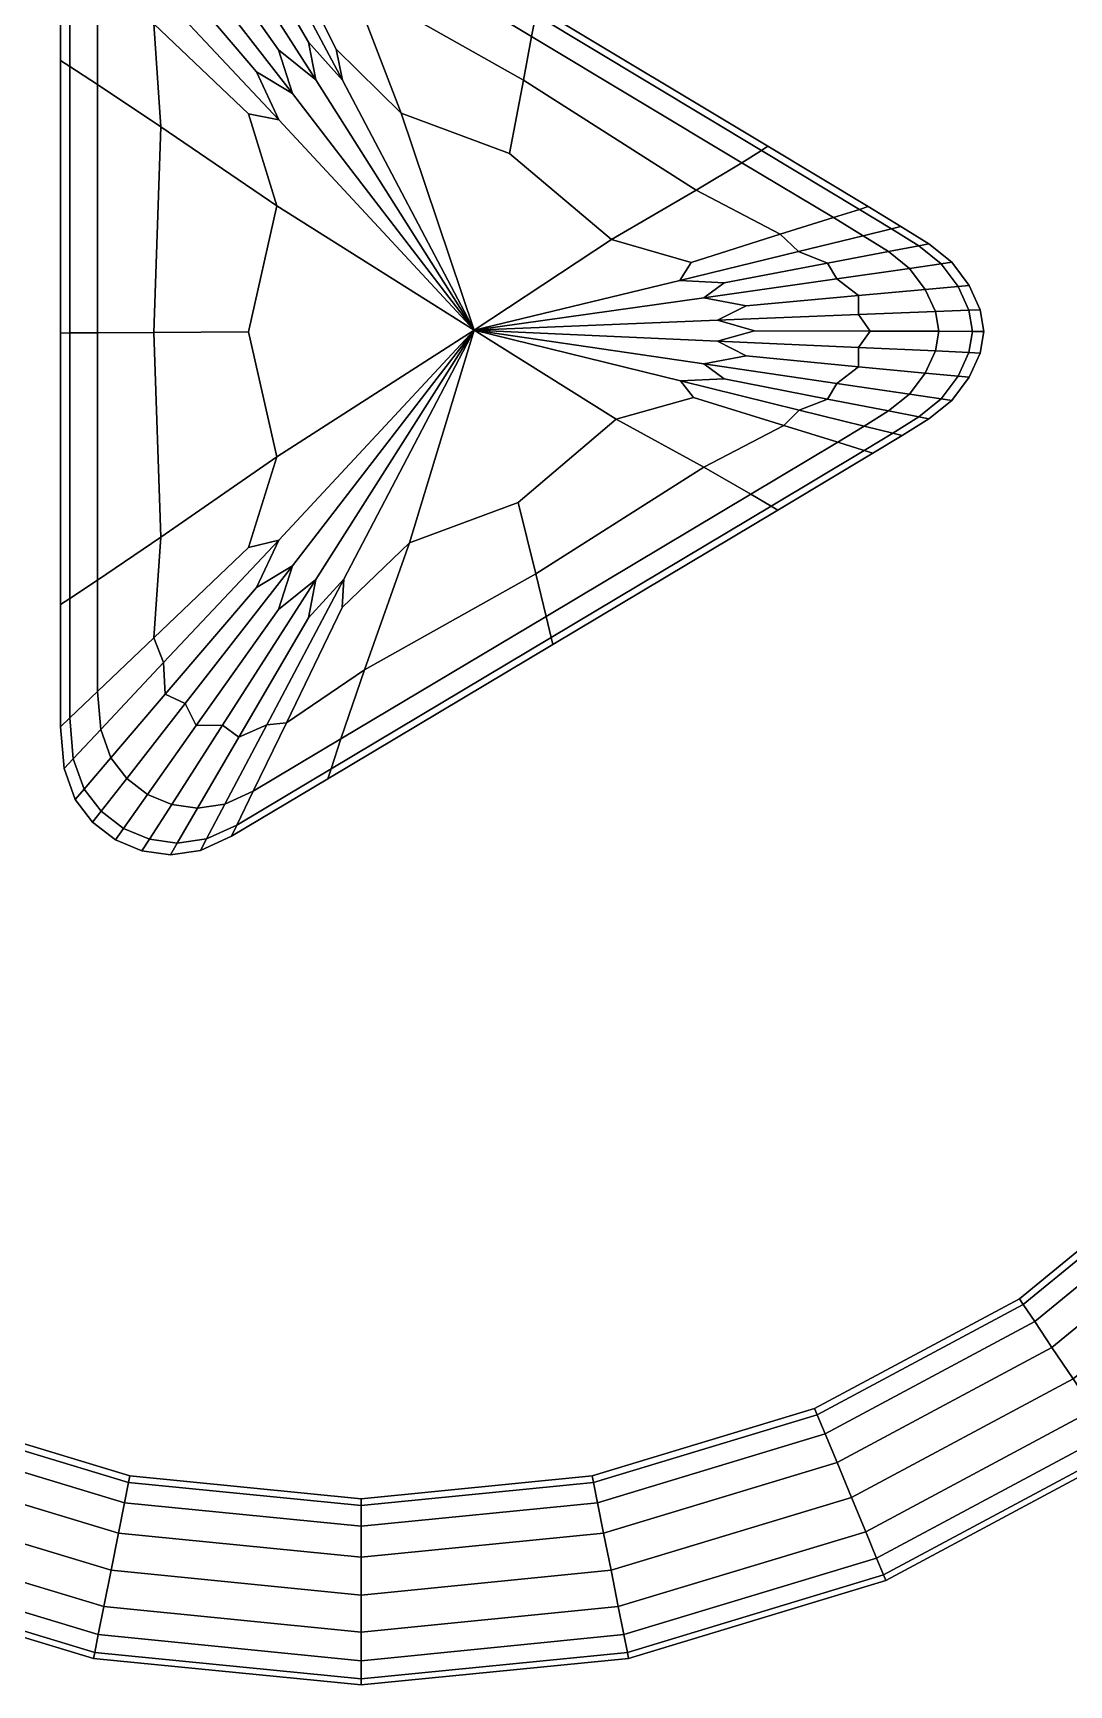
# Model space of a CAD drawing. Extents: x -1.16 to -0.13, y -0.58 to 0.46.
# Drawn here: x -0.77 to -0.378, y -0.581 to 0.044 of the extents above; entities that cross this region are included whole.
import ezdxf

# ---------------------------------------------------------------- set-up
doc = ezdxf.new("R2010")
doc.units = 0

# ---------------------------------------------------------------- blocks, each defined once
blk = doc.blocks.new('Circle')
at = {"layer": 'Meshes', "color": 250}
mesh = blk.add_polyface(dxfattribs=at)
corners = [(0.089508, 0.145195), (0.091641, 0.156487, 0.001734), (0.210039, 0.085397, 0.001734), (0.199823, 0.078957), (0.175915, 0.064609), (0.085185, 0.122313), (-0.005155, 0.17333), (-0.019063, 0.210384), (-0.024884, 0.226453, 0.001734), (0.077905, 0.083782), (0.021044, 0.105019), (-0.013119, 0.138435), (-0.043669, 0.199681), (0.124125, 0.624018), (0.243526, 0.587923), (0.239375, 0.577902, 0.001734), (0.12201, 0.613382, 0.001734), (0.353478, 0.529017), (0.347453, 0.52, 0.001734), (0.249753, 0.602955), (0.362516, 0.542543), (0.092352, 0.160251, 0.006935), (-0.026825, 0.23181, 0.006935), (-0.026825, 0.23181, 0.020225), (0.092352, 0.160251, 0.020225), (0.213444, 0.087543, 0.020225), (0.213444, 0.087543, 0.006935), (0.345445, 0.516994, 0.006935), (0.237992, 0.574561, 0.006935), (0.345445, 0.516994, 0.020225), (0.237992, 0.574561, 0.020225), (0.121305, 0.609836, 0.006935), (0.121305, 0.609836, 0.020225), (0.121305, 0.609836, 0.046222), (0.237992, 0.574561, 0.046222), (0.237992, 0.574561, 0.072573), (0.121305, 0.609836, 0.072573), (0.345445, 0.516994, 0.046222), (0.345445, 0.516994, 0.072573), (0.092352, 0.160251, 0.046222), (-0.026825, 0.23181, 0.046222), (-0.026825, 0.23181, 0.072573), (0.092352, 0.160251, 0.072573), (0.213444, 0.087543, 0.072573), (0.213444, 0.087543, 0.046222), (0.092352, 0.160251, 0.086922), (-0.026825, 0.23181, 0.086922), (-0.024884, 0.226453, 0.093183), (0.091641, 0.156487, 0.093183), (0.210039, 0.085397, 0.093183), (0.213444, 0.087543, 0.086922), (0.345445, 0.516994, 0.086922), (0.237992, 0.574561, 0.086922), (0.347453, 0.52, 0.093183), (0.239375, 0.577902, 0.093183), (0.121305, 0.609836, 0.086922), (0.12201, 0.613382, 0.093183), (0.089508, 0.145195, 0.09527), (-0.019063, 0.210384, 0.095271), (-0.005155, 0.17333, 0.09527), (0.085185, 0.122313, 0.09527), (0.175915, 0.064609, 0.09527), (0.199823, 0.078957, 0.09527), (0.077905, 0.083782, 0.09527), (0.021044, 0.105019, 0.09527), (-0.013119, 0.138435, 0.095271), (-0.043669, 0.199681, 0.095271), (0.353478, 0.529017, 0.095271), (0.243526, 0.587923, 0.095271)]
mesh.append_faces([[corners[k] for k in face] for face in [(0, 1, 2, 3), (0, 3, 4, 5), (0, 5, 6, 7), (0, 7, 8, 1), (9, 10, 6, 5), (11, 12, 6, 10), (13, 14, 15, 16), (17, 18, 15, 14), (17, 14, 19, 20), (21, 1, 8, 22), (21, 22, 23, 24), (21, 24, 25, 26), (21, 26, 2, 1), (27, 28, 15, 18), (27, 29, 30, 28), (31, 16, 15, 28), (31, 28, 30, 32), (33, 32, 30, 34), (33, 34, 35, 36), (37, 34, 30, 29), (37, 38, 35, 34), (39, 24, 23, 40), (39, 40, 41, 42), (39, 42, 43, 44), (39, 44, 25, 24), (45, 42, 41, 46), (45, 46, 47, 48), (45, 48, 49, 50), (45, 50, 43, 42), (51, 52, 35, 38), (51, 53, 54, 52), (55, 36, 35, 52), (55, 52, 54, 56), (57, 58, 59, 60), (57, 60, 61, 62), (57, 62, 49, 48), (57, 48, 47, 58), (63, 60, 59, 64), (65, 64, 59, 66), (67, 68, 54, 53)]], dxfattribs={"color": 250})
mesh = blk.add_polyface(dxfattribs=at)
corners = [(0.296041, 0.012459), (0.313306, 0.014026, 0.001734), (0.318973, 0.001598, 0.001734), (0.30132, 0.000879), (0.30308, -0.009473), (0.320861, -0.009513, 0.001734), (0.624019, 0.124125), (0.613382, 0.122009, 0.001734), (0.577902, 0.239375, 0.001734), (0.587923, 0.243526), (0.297951, 0.036385, 0.006935), (0.297951, 0.036385, 0.020225), (0.309921, 0.026699, 0.020225), (0.309921, 0.026699, 0.006935), (0.326789, -0.009526, 0.006935), (0.324857, 0.001838, 0.006935), (0.324857, 0.001838, 0.020225), (0.326789, -0.009526, 0.020225), (0.319062, 0.014548, 0.006935), (0.304369, 0.025906, 0.001734), (0.319062, 0.014548, 0.020225), (0.609836, 0.121304, 0.006935), (0.574562, 0.237991, 0.006935), (0.609836, 0.121304, 0.020225), (0.574561, 0.237991, 0.020225), (0.516994, 0.345445, 0.006935), (0.52, 0.347453, 0.001734), (0.516994, 0.345445, 0.020225), (0.516994, 0.345445, 0.046222), (0.574561, 0.237991, 0.046222), (0.574562, 0.237991, 0.072573), (0.516994, 0.345445, 0.072573), (0.609836, 0.121304, 0.046222), (0.609836, 0.121304, 0.072573), (0.319062, 0.014548, 0.046222), (0.309921, 0.026699, 0.046222), (0.309921, 0.026699, 0.072573), (0.319062, 0.014548, 0.072573), (0.324857, 0.001838, 0.072573), (0.324857, 0.001838, 0.046222), (0.326789, -0.009526, 0.046222), (0.326789, -0.009526, 0.072573), (0.297951, 0.036385, 0.046222), (0.297951, 0.036385, 0.072573), (0.297951, 0.036385, 0.086922), (0.309921, 0.026699, 0.086922), (0.326789, -0.009526, 0.086922), (0.324857, 0.001838, 0.086922), (0.318973, 0.001598, 0.093183), (0.320861, -0.009513, 0.093183), (0.319062, 0.014548, 0.086922), (0.304369, 0.025906, 0.093183), (0.313306, 0.014026, 0.093183), (0.609836, 0.121304, 0.086922), (0.574562, 0.237991, 0.086922), (0.613382, 0.122009, 0.093183), (0.577902, 0.239375, 0.093183), (0.516994, 0.345445, 0.086922), (0.52, 0.347453, 0.093183), (0.296041, 0.012459, 0.09527), (0.30132, 0.000879, 0.09527), (0.30308, -0.009473, 0.09527), (0.624019, 0.124125, 0.09527), (0.587923, 0.243526, 0.095271)]
mesh.append_faces([[corners[k] for k in face] for face in [(0, 1, 2, 3), (4, 3, 2, 5), (6, 7, 8, 9), (10, 11, 12, 13), (14, 5, 2, 15), (14, 15, 16, 17), (18, 1, 19, 13), (18, 13, 12, 20), (18, 20, 16, 15), (18, 15, 2, 1), (21, 22, 8, 7), (21, 23, 24, 22), (25, 26, 8, 22), (25, 22, 24, 27), (28, 27, 24, 29), (28, 29, 30, 31), (32, 29, 24, 23), (32, 33, 30, 29), (34, 20, 12, 35), (34, 35, 36, 37), (34, 37, 38, 39), (34, 39, 16, 20), (40, 17, 16, 39), (40, 39, 38, 41), (42, 43, 36, 35), (42, 35, 12, 11), (44, 45, 36, 43), (46, 41, 38, 47), (46, 47, 48, 49), (50, 37, 36, 45), (50, 45, 51, 52), (50, 52, 48, 47), (50, 47, 38, 37), (53, 54, 30, 33), (53, 55, 56, 54), (57, 31, 30, 54), (57, 54, 56, 58), (59, 60, 48, 52), (61, 49, 48, 60), (62, 63, 56, 55)]], dxfattribs={"color": 250})
mesh = blk.add_polyface(dxfattribs=at)
corners = [(-0.05489, 0.126614), (-0.043127, 0.101411), (-0.103561, 0.165949), (-0.1028, 0.182947), (-0.092239, 0.187767), (-0.036, 0.115314), (-0.043321, 0.138183), (-0.086424, 0.199324), (-0.072625, 0.199014), (-0.023655, 0.122387), (-0.027511, 0.142203), (-0.064043, 0.205014), (-0.050468, 0.198813), (-0.009747, 0.122289), (-0.013119, 0.138435), (-0.043669, 0.199681), (-0.13829, 0.179759), (-0.108794, 0.151746), (-0.10506, 0.097797), (-0.13829, 0.12003), (-0.152847, 0.129479, 0.001734), (-0.152847, 0.193584, 0.001734), (-0.059124, 0.104573), (-0.044185, 0.056294), (-0.13829, -0.010259), (-0.152847, -0.010357, 0.001734), (-0.108794, -0.010062), (-0.059124, -0.00973), (-0.1577, -0.010389, 0.006935), (-0.1577, -0.010389, 0.020225), (-0.1577, 0.132628, 0.020225), (-0.1577, 0.132628, 0.006935), (-0.1577, 0.198192, 0.006935), (-0.1577, 0.198192, 0.020225), (-0.1577, 0.198192, 0.046222), (-0.1577, 0.132628, 0.046222), (-0.1577, 0.132628, 0.072573), (-0.1577, 0.198192, 0.072573), (-0.1577, -0.010389, 0.046222), (-0.1577, -0.010389, 0.072573), (-0.1577, -0.010389, 0.086922), (-0.152847, -0.010357, 0.093183), (-0.152847, 0.129479, 0.093183), (-0.1577, 0.132628, 0.086922), (-0.1577, 0.198192, 0.086922), (-0.152847, 0.193584, 0.093183), (-0.05489, 0.126614, 0.095271), (-0.036, 0.115314, 0.095271), (-0.092239, 0.187767, 0.095271), (-0.1028, 0.182947, 0.095271), (-0.103561, 0.165949, 0.095271), (-0.043127, 0.101411, 0.095271), (-0.043321, 0.138183, 0.095271), (-0.023655, 0.122387, 0.095271), (-0.072625, 0.199014, 0.095271), (-0.086424, 0.199324, 0.095271), (-0.027511, 0.142203, 0.095271), (-0.009747, 0.122289, 0.095271), (-0.050468, 0.198813, 0.095271), (-0.064043, 0.205014, 0.095271), (-0.013119, 0.138435, 0.095271), (-0.043669, 0.199681, 0.095271), (-0.13829, 0.179759, 0.095271), (-0.13829, 0.12003, 0.09527), (-0.10506, 0.097797, 0.09527), (-0.108794, 0.151746, 0.095271), (-0.059124, 0.104573, 0.095271), (-0.044185, 0.056294, 0.09527), (-0.13829, -0.010259, 0.09527), (-0.108794, -0.010062, 0.09527), (-0.059124, -0.00973, 0.09527)]
mesh.append_faces([[corners[k] for k in face] for face in [(0, 1, 2, 3), (0, 3, 4, 5), (6, 7, 8, 9), (6, 5, 4, 7), (10, 11, 12, 13), (10, 9, 8, 11), (14, 13, 12, 15), (16, 17, 18, 19), (16, 19, 20, 21), (22, 17, 2, 1), (22, 23, 18, 17), (24, 25, 20, 19), (24, 19, 18, 26), (27, 26, 18, 23), (28, 29, 30, 31), (28, 31, 20, 25), (32, 21, 20, 31), (32, 31, 30, 33), (34, 33, 30, 35), (34, 35, 36, 37), (38, 39, 36, 35), (38, 35, 30, 29), (40, 41, 42, 43), (40, 43, 36, 39), (44, 37, 36, 43), (44, 43, 42, 45), (46, 47, 48, 49), (46, 49, 50, 51), (52, 53, 54, 55), (52, 55, 48, 47), (56, 57, 58, 59), (56, 59, 54, 53), (60, 61, 58, 57), (62, 63, 64, 65), (62, 45, 42, 63), (66, 51, 50, 65), (66, 65, 64, 67), (68, 69, 64, 63), (68, 63, 42, 41), (70, 67, 64, 69)]], dxfattribs={"color": 250})
mesh = blk.add_polyface(dxfattribs=at)
corners = [(0.202143, 0.003936), (0.261055, 0.009283), (0.260989, -0.00075), (0.18707, -0.003721), (0.05939, -0.008911), (0.179943, 0.008069), (0.249667, 0.018078), (0.206377, -0.009257), (0.18707, -0.014712), (0.26705, -0.009393), (-0.05489, 0.126614), (-0.036, 0.115314), (-0.043127, 0.101411), (-0.043321, 0.138183), (-0.023655, 0.122387), (0.190574, 0.015902), (0.244679, 0.026223), (0.167188, 0.017212), (0.229474, 0.03237), (-0.027511, 0.142203), (-0.009747, 0.122289), (0.247803, 0.050148), (0.219979, 0.041377), (0.175915, 0.064609), (0.199823, 0.078957), (0.210039, 0.085397, 0.001734), (0.261535, 0.054477, 0.001734), (0.173126, 0.026607), (0.131436, 0.038736), (0.077905, 0.083782), (0.085185, 0.122313), (0.021044, 0.105019), (-0.013119, 0.138435), (-0.059124, 0.104573), (-0.044185, 0.056294), (0.202143, 0.003936, 0.09527), (0.179943, 0.008069, 0.09527), (0.05939, -0.008911, 0.09527), (0.18707, -0.003721, 0.09527), (0.260989, -0.00075, 0.09527), (0.261055, 0.009283, 0.09527), (0.249667, 0.018078, 0.09527), (0.206377, -0.009257, 0.09527), (0.18707, -0.014712, 0.09527), (0.26705, -0.009393, 0.09527), (-0.05489, 0.126614, 0.095271), (-0.043127, 0.101411, 0.095271), (-0.036, 0.115314, 0.095271), (-0.043321, 0.138183, 0.095271), (-0.023655, 0.122387, 0.095271), (0.190574, 0.015902, 0.09527), (0.167188, 0.017212, 0.09527), (0.244679, 0.026223, 0.09527), (0.229474, 0.03237, 0.09527), (-0.027511, 0.142203, 0.095271), (-0.009747, 0.122289, 0.095271), (0.247803, 0.050148, 0.09527), (0.199823, 0.078957, 0.09527), (0.175915, 0.064609, 0.09527), (0.219979, 0.041377, 0.09527), (0.261535, 0.054477, 0.093183), (0.210039, 0.085397, 0.093183), (0.173126, 0.026607, 0.09527), (0.131436, 0.038736, 0.09527), (0.077905, 0.083782, 0.09527), (0.021044, 0.105019, 0.09527), (0.085185, 0.122313, 0.09527), (-0.013119, 0.138435, 0.095271), (-0.059124, 0.104573, 0.095271), (-0.044185, 0.056294, 0.09527)]
mesh.append_faces([[corners[k] for k in face] for face in [(0, 1, 2, 3), (0, 3, 4, 5), (0, 5, 6, 1), (7, 8, 4, 3), (7, 3, 2, 9), (10, 11, 4, 12), (13, 14, 4, 11), (15, 16, 6, 5), (15, 5, 4, 17), (15, 17, 18, 16), (19, 20, 4, 14), (21, 22, 23, 24), (21, 24, 25, 26), (27, 22, 18, 17), (27, 17, 4, 28), (27, 28, 23, 22), (29, 30, 23, 28), (29, 28, 4, 31), (32, 31, 4, 20), (33, 12, 4, 34), (35, 36, 37, 38), (35, 38, 39, 40), (35, 40, 41, 36), (42, 38, 37, 43), (42, 44, 39, 38), (45, 46, 37, 47), (48, 47, 37, 49), (50, 51, 37, 36), (50, 36, 41, 52), (50, 52, 53, 51), (54, 49, 37, 55), (56, 57, 58, 59), (56, 60, 61, 57), (62, 63, 37, 51), (62, 51, 53, 59), (62, 59, 58, 63), (64, 65, 37, 63), (64, 63, 58, 66), (67, 55, 37, 65), (68, 69, 37, 46)]], dxfattribs={"color": 250})
mesh = blk.add_polyface(dxfattribs=at)
corners = [(0.296041, 0.012459), (0.30132, 0.000879), (0.260989, -0.00075), (0.261055, 0.009283), (0.249667, 0.018078), (0.287713, 0.023528), (0.304369, 0.025906, 0.001734), (0.313306, 0.014026, 0.001734), (0.30308, -0.009473), (0.26705, -0.009393), (0.276809, 0.032352), (0.292666, 0.035377, 0.001734), (0.244679, 0.026223), (0.229474, 0.03237), (0.263461, 0.040651), (0.27834, 0.044284, 0.001734), (0.247803, 0.050148), (0.261535, 0.054477, 0.001734), (0.219979, 0.041377), (0.266112, 0.05592, 0.006935), (0.210039, 0.085397, 0.001734), (0.213444, 0.087543, 0.006935), (0.213444, 0.087543, 0.020225), (0.266112, 0.05592, 0.020225), (0.2833, 0.045495, 0.020225), (0.2833, 0.045495, 0.006935), (0.297951, 0.036385, 0.006935), (0.297951, 0.036385, 0.020225), (0.309921, 0.026699, 0.006935), (0.297951, 0.036385, 0.046222), (0.2833, 0.045495, 0.046222), (0.2833, 0.045495, 0.072573), (0.297951, 0.036385, 0.072573), (0.266112, 0.05592, 0.046222), (0.213444, 0.087543, 0.046222), (0.213444, 0.087543, 0.072573), (0.266112, 0.05592, 0.072573), (0.266112, 0.05592, 0.086922), (0.213444, 0.087543, 0.086922), (0.210039, 0.085397, 0.093183), (0.261535, 0.054477, 0.093183), (0.27834, 0.044284, 0.093183), (0.2833, 0.045495, 0.086922), (0.297951, 0.036385, 0.086922), (0.292666, 0.035377, 0.093183), (0.304369, 0.025906, 0.093183), (0.309921, 0.026699, 0.086922), (0.296041, 0.012459, 0.09527), (0.287713, 0.023528, 0.09527), (0.249667, 0.018078, 0.09527), (0.261055, 0.009283, 0.09527), (0.260989, -0.00075, 0.09527), (0.30132, 0.000879, 0.09527), (0.313306, 0.014026, 0.093183), (0.30308, -0.009473, 0.09527), (0.26705, -0.009393, 0.09527), (0.276809, 0.032352, 0.09527), (0.263461, 0.040651, 0.09527), (0.229474, 0.03237, 0.09527), (0.244679, 0.026223, 0.09527), (0.247803, 0.050148, 0.09527), (0.219979, 0.041377, 0.09527)]
mesh.append_faces([[corners[k] for k in face] for face in [(0, 1, 2, 3), (0, 3, 4, 5), (0, 5, 6, 7), (8, 9, 2, 1), (10, 11, 6, 5), (10, 5, 4, 12), (10, 12, 13, 14), (10, 14, 15, 11), (16, 17, 15, 14), (16, 14, 13, 18), (19, 17, 20, 21), (19, 21, 22, 23), (19, 23, 24, 25), (19, 25, 15, 17), (26, 11, 15, 25), (26, 25, 24, 27), (26, 28, 6, 11), (29, 27, 24, 30), (29, 30, 31, 32), (33, 23, 22, 34), (33, 34, 35, 36), (33, 36, 31, 30), (33, 30, 24, 23), (37, 36, 35, 38), (37, 38, 39, 40), (37, 40, 41, 42), (37, 42, 31, 36), (43, 32, 31, 42), (43, 42, 41, 44), (43, 44, 45, 46), (47, 48, 49, 50), (47, 50, 51, 52), (47, 53, 45, 48), (54, 52, 51, 55), (56, 57, 58, 59), (56, 59, 49, 48), (56, 48, 45, 44), (56, 44, 41, 57), (60, 61, 58, 57), (60, 57, 41, 40)]], dxfattribs={"color": 250})
mesh = blk.add_polyface(dxfattribs=at)
corners = [(0.206377, -0.009257), (0.26705, -0.009393), (0.260989, -0.018015), (0.18707, -0.014712), (0.202143, -0.02245), (0.261055, -0.028069), (0.249667, -0.036843), (0.179943, -0.026502), (0.05939, -0.008911), (0.190574, -0.034417), (0.244679, -0.045009), (0.229959, -0.050834), (0.167531, -0.035432), (-0.043321, -0.155392), (-0.036, -0.132604), (-0.023655, -0.139759), (-0.05489, -0.143824), (-0.043127, -0.118983), (-0.027511, -0.159738), (-0.008951, -0.139598), (-0.059124, -0.00973), (-0.044185, 0.056294), (-0.044185, -0.075273), (-0.059124, -0.122908), (-0.009933, -0.154414), (0.025369, -0.120395), (0.250081, -0.06768), (0.26398, -0.071984, 0.001734), (0.215128, -0.101159, 0.001734), (0.204564, -0.094863), (0.179867, -0.080838), (0.221919, -0.058958), (0.082461, -0.099235), (0.133945, -0.055552), (0.091635, -0.136765), (0.174496, -0.044271), (0.206377, -0.009257, 0.09527), (0.18707, -0.014712, 0.09527), (0.260989, -0.018015, 0.09527), (0.26705, -0.009393, 0.09527), (0.202143, -0.02245, 0.09527), (0.05939, -0.008911, 0.09527), (0.179943, -0.026502, 0.09527), (0.249667, -0.036843, 0.09527), (0.261055, -0.028069, 0.09527), (0.190574, -0.034417, 0.09527), (0.167531, -0.035432, 0.09527), (0.229959, -0.050834, 0.09527), (0.244679, -0.045009, 0.09527), (-0.043321, -0.155392, 0.09527), (-0.023655, -0.139759, 0.09527), (-0.036, -0.132604, 0.09527), (-0.05489, -0.143824, 0.09527), (-0.043127, -0.118983, 0.09527), (-0.027511, -0.159738, 0.09527), (-0.008951, -0.139598, 0.09527), (-0.059124, -0.00973, 0.09527), (-0.044185, -0.075273, 0.09527), (-0.044185, 0.056294, 0.09527), (-0.059124, -0.122908, 0.09527), (-0.009933, -0.154414, 0.09527), (0.025369, -0.120395, 0.09527), (0.097082, -0.159053, 0.09527), (0.204564, -0.094863, 0.09527), (0.179867, -0.080838, 0.09527), (0.091635, -0.136765, 0.09527), (0.250081, -0.06768, 0.09527), (0.221919, -0.058958, 0.09527), (0.082461, -0.099235, 0.09527), (0.133945, -0.055552, 0.09527), (0.174496, -0.044271, 0.09527)]
mesh.append_faces([[corners[k] for k in face] for face in [(0, 1, 2, 3), (4, 5, 6, 7), (4, 7, 8, 3), (4, 3, 2, 5), (9, 10, 11, 12), (9, 12, 8, 7), (9, 7, 6, 10), (13, 14, 8, 15), (16, 17, 8, 14), (18, 15, 8, 19), (20, 21, 8, 22), (23, 22, 8, 17), (24, 19, 8, 25), (26, 27, 28, 29), (26, 29, 30, 31), (32, 25, 8, 33), (32, 33, 30, 34), (35, 31, 30, 33), (35, 33, 8, 12), (35, 12, 11, 31), (36, 37, 38, 39), (40, 37, 41, 42), (40, 42, 43, 44), (40, 44, 38, 37), (45, 42, 41, 46), (45, 46, 47, 48), (45, 48, 43, 42), (49, 50, 41, 51), (52, 51, 41, 53), (54, 55, 41, 50), (56, 57, 41, 58), (59, 53, 41, 57), (60, 61, 41, 55), (62, 63, 64, 65), (66, 67, 64, 63), (68, 69, 41, 61), (68, 65, 64, 69), (70, 46, 41, 69), (70, 69, 64, 67), (70, 67, 47, 46)]], dxfattribs={"color": 250})
mesh = blk.add_polyface(dxfattribs=at)
corners = [(-0.043321, -0.155392), (-0.086423, -0.216262), (-0.092239, -0.204726), (-0.036, -0.132604), (-0.023655, -0.139759), (-0.072625, -0.216088), (-0.05489, -0.143824), (-0.1028, -0.199885), (-0.103561, -0.183306), (-0.043127, -0.118983), (-0.027511, -0.159738), (-0.064043, -0.222414), (-0.008951, -0.139598), (-0.04934, -0.215892), (-0.13829, -0.010259), (-0.108794, -0.010062), (-0.10506, -0.117473), (-0.13829, -0.140081), (-0.152847, -0.14969, 0.001734), (-0.152847, -0.010357, 0.001734), (-0.13829, -0.198407), (-0.152847, -0.212289, 0.001734), (-0.108794, -0.170277), (-0.059124, -0.00973), (-0.044185, -0.075273), (-0.059124, -0.122908), (-0.009933, -0.154414), (-0.039159, -0.214877), (-0.1577, -0.216917, 0.006935), (-0.1577, -0.216917, 0.020225), (-0.1577, -0.152893, 0.020225), (-0.1577, -0.152893, 0.006935), (-0.1577, -0.010389, 0.006935), (-0.1577, -0.010389, 0.020225), (-0.1577, -0.010389, 0.046222), (-0.1577, -0.152893, 0.046222), (-0.1577, -0.152893, 0.072573), (-0.1577, -0.010389, 0.072573), (-0.1577, -0.216917, 0.046222), (-0.1577, -0.216917, 0.072573), (-0.1577, -0.216917, 0.086922), (-0.152847, -0.212289, 0.093183), (-0.152847, -0.14969, 0.093183), (-0.1577, -0.152893, 0.086922), (-0.1577, -0.010389, 0.086922), (-0.152847, -0.010357, 0.093183), (-0.043321, -0.155392, 0.09527), (-0.036, -0.132604, 0.09527), (-0.092239, -0.204726, 0.09527), (-0.086423, -0.216262, 0.09527), (-0.072625, -0.216088, 0.09527), (-0.023655, -0.139759, 0.09527), (-0.05489, -0.143824, 0.09527), (-0.043127, -0.118983, 0.09527), (-0.103561, -0.183306, 0.09527), (-0.1028, -0.199885, 0.09527), (-0.027511, -0.159738, 0.09527), (-0.064043, -0.222414, 0.09527), (-0.04934, -0.215892, 0.09527), (-0.008951, -0.139598, 0.09527), (-0.13829, -0.010259, 0.09527), (-0.13829, -0.140081, 0.09527), (-0.10506, -0.117473, 0.09527), (-0.108794, -0.010062, 0.09527), (-0.13829, -0.198407, 0.09527), (-0.136531, -0.218388, 0.09527), (-0.108794, -0.170277, 0.09527), (-0.059124, -0.00973, 0.09527), (-0.044185, -0.075273, 0.09527), (-0.059124, -0.122908, 0.09527), (-0.009933, -0.154414, 0.09527), (-0.039159, -0.214877, 0.09527)]
mesh.append_faces([[corners[k] for k in face] for face in [(0, 1, 2, 3), (0, 4, 5, 1), (6, 7, 8, 9), (6, 3, 2, 7), (10, 11, 5, 4), (10, 12, 13, 11), (14, 15, 16, 17), (14, 17, 18, 19), (20, 21, 18, 17), (20, 17, 16, 22), (23, 24, 16, 15), (25, 22, 16, 24), (25, 9, 8, 22), (26, 27, 13, 12), (28, 29, 30, 31), (28, 31, 18, 21), (32, 19, 18, 31), (32, 31, 30, 33), (34, 33, 30, 35), (34, 35, 36, 37), (38, 39, 36, 35), (38, 35, 30, 29), (40, 41, 42, 43), (40, 43, 36, 39), (44, 37, 36, 43), (44, 43, 42, 45), (46, 47, 48, 49), (46, 49, 50, 51), (52, 53, 54, 55), (52, 55, 48, 47), (56, 51, 50, 57), (56, 57, 58, 59), (60, 61, 62, 63), (60, 45, 42, 61), (64, 65, 54, 66), (64, 66, 62, 61), (64, 61, 42, 41), (67, 63, 62, 68), (69, 68, 62, 66), (69, 66, 54, 53), (70, 59, 58, 71)]], dxfattribs={"color": 250})
mesh = blk.add_polyface(dxfattribs=at)
corners = [(0.30308, -0.009473), (0.30132, -0.019826), (0.260989, -0.018015), (0.26705, -0.009393), (0.296041, -0.031405), (0.313306, -0.033052, 0.001734), (0.304369, -0.044932, 0.001734), (0.287713, -0.042475), (0.249667, -0.036843), (0.261055, -0.028069), (0.276809, -0.051298), (0.292666, -0.054403, 0.001734), (0.278951, -0.062931, 0.001734), (0.264031, -0.059244), (0.229959, -0.050834), (0.244679, -0.045009), (0.250081, -0.06768), (0.221919, -0.058958), (0.26398, -0.071984, 0.001734), (0.268613, -0.073419, 0.006935), (0.283925, -0.064159, 0.006935), (0.283925, -0.064159, 0.020225), (0.268613, -0.073419, 0.020225), (0.218649, -0.103258, 0.020225), (0.218649, -0.103258, 0.006935), (0.215128, -0.101159, 0.001734), (0.297951, -0.055437, 0.006935), (0.309921, -0.045752, 0.006935), (0.297951, -0.055437, 0.020225), (0.297951, -0.055437, 0.046222), (0.297951, -0.055437, 0.072573), (0.283925, -0.064159, 0.072573), (0.283925, -0.064159, 0.046222), (0.268613, -0.073419, 0.046222), (0.268613, -0.073419, 0.072573), (0.218649, -0.103258, 0.072573), (0.218649, -0.103258, 0.046222), (0.268613, -0.073419, 0.086922), (0.283925, -0.064159, 0.086922), (0.278951, -0.062931, 0.093183), (0.26398, -0.071984, 0.093183), (0.215128, -0.101159, 0.093183), (0.218649, -0.103258, 0.086922), (0.297951, -0.055437, 0.086922), (0.309921, -0.045752, 0.086922), (0.304369, -0.044932, 0.093183), (0.292666, -0.054403, 0.093183), (0.30308, -0.009473, 0.09527), (0.26705, -0.009393, 0.09527), (0.260989, -0.018015, 0.09527), (0.30132, -0.019826, 0.09527), (0.296041, -0.031405, 0.09527), (0.261055, -0.028069, 0.09527), (0.249667, -0.036843, 0.09527), (0.287713, -0.042475, 0.09527), (0.313306, -0.033052, 0.093183), (0.276809, -0.051299, 0.09527), (0.244679, -0.045009, 0.09527), (0.229959, -0.050834, 0.09527), (0.264031, -0.059244, 0.09527), (0.250081, -0.06768, 0.09527), (0.221919, -0.058958, 0.09527), (0.204564, -0.094863, 0.09527)]
mesh.append_faces([[corners[k] for k in face] for face in [(0, 1, 2, 3), (4, 5, 6, 7), (4, 7, 8, 9), (4, 9, 2, 1), (10, 11, 12, 13), (10, 13, 14, 15), (10, 15, 8, 7), (10, 7, 6, 11), (16, 17, 14, 13), (16, 13, 12, 18), (19, 18, 12, 20), (19, 20, 21, 22), (19, 22, 23, 24), (19, 24, 25, 18), (26, 11, 6, 27), (26, 28, 21, 20), (26, 20, 12, 11), (29, 30, 31, 32), (29, 32, 21, 28), (33, 22, 21, 32), (33, 32, 31, 34), (33, 34, 35, 36), (33, 36, 23, 22), (37, 34, 31, 38), (37, 38, 39, 40), (37, 40, 41, 42), (37, 42, 35, 34), (43, 44, 45, 46), (43, 46, 39, 38), (43, 38, 31, 30), (47, 48, 49, 50), (51, 50, 49, 52), (51, 52, 53, 54), (51, 54, 45, 55), (56, 54, 53, 57), (56, 57, 58, 59), (56, 59, 39, 46), (56, 46, 45, 54), (60, 59, 58, 61), (60, 62, 41, 40), (60, 40, 39, 59)]], dxfattribs={"color": 250})
mesh = blk.add_polyface(dxfattribs=at)
corners = [(0.30308, -0.009473), (0.320861, -0.009513, 0.001734), (0.318973, -0.020624, 0.001734), (0.30132, -0.019826), (0.296041, -0.031405), (0.313306, -0.033052, 0.001734), (0.624018, -0.124125), (0.587923, -0.243526), (0.577902, -0.239375, 0.001734), (0.613382, -0.122009, 0.001734), (0.297951, -0.055437, 0.006935), (0.309921, -0.045752, 0.006935), (0.309921, -0.045752, 0.020225), (0.297951, -0.055437, 0.020225), (0.319062, -0.033601, 0.006935), (0.324857, -0.02089, 0.006935), (0.324857, -0.02089, 0.020225), (0.319062, -0.033601, 0.020225), (0.304369, -0.044932, 0.001734), (0.326789, -0.009526, 0.006935), (0.326789, -0.009526, 0.020225), (0.516994, -0.345445, 0.006935), (0.574561, -0.237991, 0.006935), (0.52, -0.347453, 0.001734), (0.516994, -0.345445, 0.020225), (0.574562, -0.237991, 0.020225), (0.609836, -0.121304, 0.006935), (0.609836, -0.121304, 0.020225), (0.609836, -0.121304, 0.046222), (0.574562, -0.237991, 0.046222), (0.574561, -0.237991, 0.072573), (0.609836, -0.121304, 0.072573), (0.516994, -0.345445, 0.046222), (0.516994, -0.345445, 0.072573), (0.326789, -0.009526, 0.046222), (0.326789, -0.009526, 0.072573), (0.324857, -0.02089, 0.072573), (0.324857, -0.02089, 0.046222), (0.319062, -0.033601, 0.046222), (0.319062, -0.033601, 0.072573), (0.309921, -0.045752, 0.072573), (0.309921, -0.045752, 0.046222), (0.297951, -0.055437, 0.046222), (0.297951, -0.055437, 0.072573), (0.297951, -0.055437, 0.086922), (0.309921, -0.045752, 0.086922), (0.319062, -0.033601, 0.086922), (0.324857, -0.02089, 0.086922), (0.318973, -0.020624, 0.093183), (0.313306, -0.033052, 0.093183), (0.304369, -0.044932, 0.093183), (0.326789, -0.009526, 0.086922), (0.320861, -0.009513, 0.093183), (0.516994, -0.345445, 0.086922), (0.574561, -0.237991, 0.086922), (0.52, -0.347453, 0.093183), (0.577902, -0.239375, 0.093183), (0.609836, -0.121304, 0.086922), (0.613382, -0.122009, 0.093183), (0.30308, -0.009473, 0.09527), (0.30132, -0.019826, 0.09527), (0.296041, -0.031405, 0.09527), (0.529017, -0.353478, 0.09527), (0.587923, -0.243526, 0.09527)]
mesh.append_faces([[corners[k] for k in face] for face in [(0, 1, 2, 3), (4, 3, 2, 5), (6, 7, 8, 9), (10, 11, 12, 13), (14, 5, 2, 15), (14, 15, 16, 17), (14, 17, 12, 11), (14, 11, 18, 5), (19, 20, 16, 15), (19, 15, 2, 1), (21, 22, 8, 23), (21, 24, 25, 22), (26, 9, 8, 22), (26, 22, 25, 27), (28, 27, 25, 29), (28, 29, 30, 31), (32, 29, 25, 24), (32, 33, 30, 29), (34, 35, 36, 37), (34, 37, 16, 20), (38, 17, 16, 37), (38, 37, 36, 39), (38, 39, 40, 41), (38, 41, 12, 17), (42, 13, 12, 41), (42, 41, 40, 43), (44, 43, 40, 45), (46, 39, 36, 47), (46, 47, 48, 49), (46, 49, 50, 45), (46, 45, 40, 39), (51, 52, 48, 47), (51, 47, 36, 35), (53, 54, 30, 33), (53, 55, 56, 54), (57, 31, 30, 54), (57, 54, 56, 58), (59, 60, 48, 52), (61, 49, 48, 60), (62, 63, 56, 55)]], dxfattribs={"color": 250})
mesh = blk.add_polyface(dxfattribs=at)
corners = [(-0.009933, -0.154414), (0.025369, -0.120395), (0.001895, -0.187125), (-0.039159, -0.214877), (0.097082, -0.159053), (0.099771, -0.170052, 0.001734), (-0.015747, -0.23904, 0.001734), (-0.010549, -0.223331), (0.091635, -0.136765), (0.179867, -0.080838), (0.204564, -0.094863), (0.215128, -0.101159, 0.001734), (0.082461, -0.099235), (0.353478, -0.529017), (0.362516, -0.542543), (0.249752, -0.602955), (0.243526, -0.587923), (0.239375, -0.577902, 0.001734), (0.347453, -0.52, 0.001734), (0.124125, -0.624018), (0.122009, -0.613382, 0.001734), (0.100667, -0.173718, 0.006935), (0.218649, -0.103258, 0.006935), (0.218649, -0.103258, 0.020225), (0.100667, -0.173718, 0.020225), (-0.017479, -0.244276, 0.020225), (-0.017479, -0.244276, 0.006935), (0.121304, -0.609836, 0.006935), (0.237991, -0.574561, 0.006935), (0.121304, -0.609836, 0.020225), (0.237991, -0.574561, 0.020225), (0.345445, -0.516994, 0.006935), (0.345445, -0.516994, 0.020225), (0.345445, -0.516994, 0.046222), (0.237991, -0.574561, 0.046222), (0.237991, -0.574561, 0.072573), (0.345445, -0.516994, 0.072573), (0.121304, -0.609836, 0.046222), (0.121304, -0.609836, 0.072573), (0.100667, -0.173718, 0.046222), (0.218649, -0.103258, 0.046222), (0.218649, -0.103258, 0.072573), (0.100667, -0.173718, 0.072573), (-0.017479, -0.244276, 0.072573), (-0.017479, -0.244276, 0.046222), (0.100667, -0.173718, 0.086922), (0.218649, -0.103258, 0.086922), (0.215128, -0.101159, 0.093183), (0.099771, -0.170052, 0.093183), (-0.015747, -0.23904, 0.093183), (-0.017479, -0.244276, 0.086922), (0.121304, -0.609836, 0.086922), (0.237991, -0.574561, 0.086922), (0.122009, -0.613382, 0.093183), (0.239375, -0.577902, 0.093183), (0.345445, -0.516994, 0.086922), (0.347453, -0.52, 0.093183), (-0.009933, -0.154414, 0.09527), (-0.039159, -0.214877, 0.09527), (0.001895, -0.187125, 0.09527), (0.025369, -0.120395, 0.09527), (0.097082, -0.159053, 0.09527), (0.091635, -0.136765, 0.09527), (-0.010549, -0.223331, 0.09527), (0.204564, -0.094863, 0.09527), (0.082461, -0.099235, 0.09527), (0.353478, -0.529017, 0.09527), (0.243526, -0.587923, 0.09527), (0.124125, -0.624018, 0.09527)]
mesh.append_faces([[corners[k] for k in face] for face in [(0, 1, 2, 3), (4, 5, 6, 7), (4, 7, 2, 8), (4, 8, 9, 10), (4, 10, 11, 5), (12, 8, 2, 1), (13, 14, 15, 16), (13, 16, 17, 18), (19, 20, 17, 16), (21, 5, 11, 22), (21, 22, 23, 24), (21, 24, 25, 26), (21, 26, 6, 5), (27, 28, 17, 20), (27, 29, 30, 28), (31, 18, 17, 28), (31, 28, 30, 32), (33, 32, 30, 34), (33, 34, 35, 36), (37, 34, 30, 29), (37, 38, 35, 34), (39, 24, 23, 40), (39, 40, 41, 42), (39, 42, 43, 44), (39, 44, 25, 24), (45, 42, 41, 46), (45, 46, 47, 48), (45, 48, 49, 50), (45, 50, 43, 42), (51, 52, 35, 38), (51, 53, 54, 52), (55, 36, 35, 52), (55, 52, 54, 56), (57, 58, 59, 60), (61, 62, 59, 63), (61, 63, 49, 48), (61, 48, 47, 64), (65, 60, 59, 62), (66, 56, 54, 67), (68, 67, 54, 53)]], dxfattribs={"color": 250})
mesh = blk.add_polyface(dxfattribs=at)
corners = [(-0.112019, -0.252409), (-0.124651, -0.270248, 0.001734), (-0.136355, -0.26131, 0.001734), (-0.122924, -0.244081), (-0.092239, -0.204726), (-0.086423, -0.216262), (-0.072625, -0.216088), (-0.099352, -0.257734), (-0.131251, -0.233177), (-0.145292, -0.249607, 0.001734), (-0.150959, -0.233735, 0.001734), (-0.136531, -0.218388), (-0.103561, -0.183306), (-0.1028, -0.199885), (-0.085736, -0.259633), (-0.064043, -0.222414), (-0.04934, -0.215892), (-0.071386, -0.257513), (-0.13829, -0.198407), (-0.108794, -0.170277), (-0.152847, -0.212289, 0.001734), (-0.056514, -0.250782), (-0.039159, -0.214877), (0.001895, -0.187125), (-0.010549, -0.223331), (-0.015747, -0.23904, 0.001734), (-0.06508, -0.268502, 0.001734), (-0.067935, -0.274409, 0.006935), (-0.017479, -0.244276, 0.006935), (-0.1577, -0.216917, 0.006935), (-0.155768, -0.23885, 0.006935), (-0.155768, -0.23885, 0.020225), (-0.1577, -0.216917, 0.020225), (-0.149973, -0.255084, 0.006935), (-0.149973, -0.255084, 0.020225), (-0.149973, -0.255084, 0.046222), (-0.149973, -0.255084, 0.072573), (-0.155768, -0.23885, 0.072573), (-0.155768, -0.23885, 0.046222), (-0.1577, -0.216917, 0.046222), (-0.1577, -0.216917, 0.072573), (-0.067935, -0.274409, 0.086922), (-0.017479, -0.244276, 0.086922), (-0.015747, -0.23904, 0.093183), (-0.06508, -0.268502, 0.093183), (-0.1577, -0.216917, 0.086922), (-0.155768, -0.23885, 0.086922), (-0.150959, -0.233735, 0.093183), (-0.152847, -0.212289, 0.093183), (-0.149973, -0.255084, 0.086922), (-0.145292, -0.249607, 0.093183), (-0.112019, -0.252409, 0.09527), (-0.099352, -0.257734, 0.09527), (-0.072625, -0.216088, 0.09527), (-0.086423, -0.216262, 0.09527), (-0.092239, -0.204726, 0.09527), (-0.122924, -0.244081, 0.09527), (-0.131251, -0.233177, 0.09527), (-0.1028, -0.199885, 0.09527), (-0.103561, -0.183306, 0.09527), (-0.136531, -0.218388, 0.09527), (-0.136355, -0.26131, 0.093183), (-0.085736, -0.259633, 0.09527), (-0.071386, -0.257513, 0.09527), (-0.04934, -0.215892, 0.09527), (-0.064043, -0.222414, 0.09527), (-0.13829, -0.198407, 0.09527), (-0.056514, -0.250782, 0.09527), (-0.010549, -0.223331, 0.09527), (0.001895, -0.187125, 0.09527), (-0.039159, -0.214877, 0.09527)]
mesh.append_faces([[corners[k] for k in face] for face in [(0, 1, 2, 3), (0, 3, 4, 5), (0, 5, 6, 7), (8, 9, 10, 11), (8, 11, 12, 13), (8, 13, 4, 3), (8, 3, 2, 9), (14, 7, 6, 15), (14, 15, 16, 17), (18, 19, 12, 11), (18, 11, 10, 20), (21, 17, 16, 22), (21, 22, 23, 24), (21, 24, 25, 26), (27, 26, 25, 28), (29, 20, 10, 30), (29, 30, 31, 32), (33, 34, 31, 30), (33, 30, 10, 9), (35, 36, 37, 38), (35, 38, 31, 34), (39, 32, 31, 38), (39, 38, 37, 40), (41, 42, 43, 44), (45, 40, 37, 46), (45, 46, 47, 48), (49, 50, 47, 46), (49, 46, 37, 36), (51, 52, 53, 54), (51, 54, 55, 56), (57, 56, 55, 58), (57, 58, 59, 60), (57, 60, 47, 50), (57, 50, 61, 56), (62, 63, 64, 65), (62, 65, 53, 52), (66, 48, 47, 60), (67, 68, 69, 70), (67, 70, 64, 63), (67, 44, 43, 68)]], dxfattribs={"color": 250})
mesh = blk.add_polyface(dxfattribs=at)
corners = [(-0.112019, -0.252409), (-0.099352, -0.257734), (-0.111056, -0.275964, 0.001734), (-0.124651, -0.270248, 0.001734), (-0.085736, -0.259633), (-0.096443, -0.278002, 0.001734), (-0.071386, -0.257513), (-0.081041, -0.275727, 0.001734), (-0.056514, -0.250782), (-0.06508, -0.268502, 0.001734), (-0.067935, -0.274409, 0.006935), (-0.017479, -0.244276, 0.006935), (-0.017479, -0.244276, 0.020225), (-0.067935, -0.274409, 0.020225), (-0.084259, -0.281798, 0.020225), (-0.084259, -0.281798, 0.006935), (-0.100012, -0.284125, 0.006935), (-0.149973, -0.255084, 0.006935), (-0.145292, -0.249607, 0.001734), (-0.136355, -0.26131, 0.001734), (-0.140832, -0.267053, 0.006935), (-0.140832, -0.267053, 0.020225), (-0.149973, -0.255084, 0.020225), (-0.128862, -0.276194, 0.006935), (-0.114958, -0.28204, 0.006935), (-0.114958, -0.28204, 0.020225), (-0.128862, -0.276194, 0.020225), (-0.128862, -0.276194, 0.046222), (-0.114958, -0.28204, 0.046222), (-0.114958, -0.28204, 0.072573), (-0.128862, -0.276194, 0.072573), (-0.140832, -0.267053, 0.072573), (-0.140832, -0.267053, 0.046222), (-0.149973, -0.255084, 0.046222), (-0.149973, -0.255084, 0.072573), (-0.067935, -0.274409, 0.046222), (-0.017479, -0.244276, 0.046222), (-0.017479, -0.244276, 0.072573), (-0.067935, -0.274409, 0.072573), (-0.084259, -0.281798, 0.072573), (-0.084259, -0.281798, 0.046222), (-0.067935, -0.274409, 0.086922), (-0.017479, -0.244276, 0.086922), (-0.06508, -0.268502, 0.093183), (-0.081041, -0.275726, 0.093183), (-0.084259, -0.281798, 0.086922), (-0.100012, -0.284125, 0.086922), (-0.096443, -0.278002, 0.093183), (-0.111056, -0.275964, 0.093183), (-0.114958, -0.28204, 0.086922), (-0.149973, -0.255084, 0.086922), (-0.140832, -0.267053, 0.086922), (-0.136355, -0.26131, 0.093183), (-0.145292, -0.249607, 0.093183), (-0.128862, -0.276194, 0.086922), (-0.124651, -0.270248, 0.093183), (-0.112019, -0.252409, 0.09527), (-0.122924, -0.244081, 0.09527), (-0.099352, -0.257734, 0.09527), (-0.085736, -0.259633, 0.09527), (-0.071386, -0.257513, 0.09527), (-0.056514, -0.250782, 0.09527)]
mesh.append_faces([[corners[k] for k in face] for face in [(0, 1, 2, 3), (4, 5, 2, 1), (4, 6, 7, 5), (8, 9, 7, 6), (10, 11, 12, 13), (10, 13, 14, 15), (10, 15, 7, 9), (16, 5, 7, 15), (17, 18, 19, 20), (17, 20, 21, 22), (23, 3, 2, 24), (23, 24, 25, 26), (23, 26, 21, 20), (23, 20, 19, 3), (27, 26, 25, 28), (27, 28, 29, 30), (27, 30, 31, 32), (27, 32, 21, 26), (33, 22, 21, 32), (33, 32, 31, 34), (35, 13, 12, 36), (35, 36, 37, 38), (35, 38, 39, 40), (35, 40, 14, 13), (41, 38, 37, 42), (41, 43, 44, 45), (41, 45, 39, 38), (46, 45, 44, 47), (46, 47, 48, 49), (50, 34, 31, 51), (50, 51, 52, 53), (54, 30, 29, 49), (54, 49, 48, 55), (54, 55, 52, 51), (54, 51, 31, 30), (56, 57, 52, 55), (56, 55, 48, 58), (59, 58, 48, 47), (59, 47, 44, 60), (61, 60, 44, 43)]], dxfattribs={"color": 250})
mesh = blk.add_polyface(dxfattribs=at)
corners = [(-0.137887, -0.693204), (-0.13497, -0.678542), (0, -0.691966), (0, -0.706917), (0, -0.716445, 0.001734), (-0.139745, -0.702547, 0.001734), (-0.124125, -0.624018), (-0.122009, -0.613382, 0.001734), (0, -0.625517, 0.001734), (0, -0.636363), (0, -0.652634), (-0.127298, -0.639973), (-0.131177, -0.659473), (0, -0.67252), (-0.100012, -0.284125, 0.006935), (-0.084259, -0.281798, 0.006935), (-0.084259, -0.281798, 0.020225), (-0.100012, -0.284125, 0.020225), (-0.114958, -0.28204, 0.020225), (-0.114958, -0.28204, 0.006935), (-0.111056, -0.275964, 0.001734), (-0.096443, -0.278002, 0.001734), (-0.140364, -0.705661, 0.006935), (0, -0.719621, 0.006935), (0, -0.719621, 0.020225), (-0.140364, -0.705661, 0.020225), (-0.121304, -0.609836, 0.006935), (0, -0.621901, 0.006935), (-0.239375, -0.577902, 0.001734), (-0.237991, -0.574562, 0.006935), (-0.237991, -0.574562, 0.020225), (-0.121304, -0.609836, 0.020225), (0, -0.621901, 0.020225), (-0.121304, -0.609836, 0.046222), (0, -0.621901, 0.046222), (-0.237991, -0.574562, 0.046222), (-0.237991, -0.574562, 0.072573), (-0.121304, -0.609836, 0.072573), (0, -0.621901, 0.072573), (-0.140364, -0.705661, 0.046222), (0, -0.719621, 0.046222), (0, -0.719621, 0.072572), (-0.140364, -0.705661, 0.072572), (-0.100012, -0.284125, 0.046222), (-0.084259, -0.281798, 0.046222), (-0.084259, -0.281798, 0.072573), (-0.100012, -0.284125, 0.072573), (-0.114958, -0.28204, 0.072573), (-0.114958, -0.28204, 0.046222), (-0.100012, -0.284125, 0.086922), (-0.084259, -0.281798, 0.086922), (-0.114958, -0.28204, 0.086922), (-0.140364, -0.705661, 0.086922), (0, -0.719621, 0.086922), (0, -0.716445, 0.093183), (-0.139745, -0.702547, 0.093183), (-0.121304, -0.609836, 0.086922), (0, -0.621901, 0.086922), (-0.237991, -0.574562, 0.086922), (-0.239375, -0.577902, 0.093183), (-0.122009, -0.613382, 0.093183), (0, -0.625517, 0.093183), (-0.137887, -0.693204, 0.09527), (0, -0.706917, 0.09527), (0, -0.691966, 0.09527), (-0.13497, -0.678542, 0.09527), (-0.124125, -0.624018, 0.09527), (-0.127298, -0.639973, 0.09527), (0, -0.652634, 0.09527), (0, -0.636363, 0.09527), (-0.243526, -0.587923, 0.09527), (-0.131177, -0.659473, 0.09527), (0, -0.67252, 0.09527)]
mesh.append_faces([[corners[k] for k in face] for face in [(0, 1, 2, 3), (0, 3, 4, 5), (6, 7, 8, 9), (6, 9, 10, 11), (12, 11, 10, 13), (12, 13, 2, 1), (14, 15, 16, 17), (14, 17, 18, 19), (14, 19, 20, 21), (22, 5, 4, 23), (22, 23, 24, 25), (26, 27, 8, 7), (26, 7, 28, 29), (26, 29, 30, 31), (26, 31, 32, 27), (33, 34, 32, 31), (33, 31, 30, 35), (33, 35, 36, 37), (33, 37, 38, 34), (39, 25, 24, 40), (39, 40, 41, 42), (43, 17, 16, 44), (43, 44, 45, 46), (43, 46, 47, 48), (43, 48, 18, 17), (49, 46, 45, 50), (49, 51, 47, 46), (52, 42, 41, 53), (52, 53, 54, 55), (56, 57, 38, 37), (56, 37, 36, 58), (56, 58, 59, 60), (56, 60, 61, 57), (62, 55, 54, 63), (62, 63, 64, 65), (66, 67, 68, 69), (66, 69, 61, 60), (66, 60, 59, 70), (71, 65, 64, 72), (71, 72, 68, 67)]], dxfattribs={"color": 250})
mesh = blk.add_polyface(dxfattribs=at)
corners = [(0.392668, -0.58767), (0.384364, -0.575241), (0.489294, -0.489294), (0.499866, -0.499866), (0.506603, -0.506603, 0.001734), (0.397961, -0.59559, 0.001734), (0.274172, -0.661909, 0.001734), (0.270526, -0.653106), (0.264804, -0.639293), (0.353478, -0.529017), (0.347453, -0.52, 0.001734), (0.442307, -0.442307, 0.001734), (0.449977, -0.449977), (0.461482, -0.461482), (0.362516, -0.542543), (0.373562, -0.559075), (0.475543, -0.475543), (0.257362, -0.621327), (0.249752, -0.602955), (0.399725, -0.59823, 0.006935), (0.275387, -0.664843, 0.006935), (0.508849, -0.508849, 0.006935), (0.508849, -0.508849, 0.020225), (0.399725, -0.59823, 0.020225), (0.275387, -0.664843, 0.020225), (0.59823, -0.399725, 0.006935), (0.59823, -0.399725, 0.020225), (0.345445, -0.516994, 0.006935), (0.43975, -0.43975, 0.006935), (0.345445, -0.516994, 0.020225), (0.43975, -0.43975, 0.020225), (0.345445, -0.516994, 0.046222), (0.43975, -0.43975, 0.046222), (0.345445, -0.516994, 0.072573), (0.43975, -0.43975, 0.072573), (0.399725, -0.59823, 0.046222), (0.275387, -0.664843, 0.046222), (0.508849, -0.508849, 0.046222), (0.508849, -0.508849, 0.072573), (0.399725, -0.59823, 0.072573), (0.275387, -0.664843, 0.072572), (0.399725, -0.59823, 0.086922), (0.275387, -0.664843, 0.086922), (0.508849, -0.508849, 0.086922), (0.506603, -0.506603, 0.093183), (0.397961, -0.59559, 0.093183), (0.274172, -0.661909, 0.093183), (0.345445, -0.516994, 0.086922), (0.43975, -0.43975, 0.086922), (0.347453, -0.52, 0.093183), (0.442307, -0.442307, 0.093183), (0.392668, -0.58767, 0.09527), (0.270526, -0.653106, 0.09527), (0.499866, -0.499866, 0.09527), (0.489294, -0.489294, 0.09527), (0.384364, -0.575241, 0.09527), (0.264804, -0.639293, 0.09527), (0.353478, -0.529017, 0.09527), (0.243526, -0.587923, 0.09527), (0.249752, -0.602955, 0.09527), (0.362516, -0.542543, 0.09527), (0.461482, -0.461482, 0.09527), (0.449977, -0.449977, 0.09527), (0.373562, -0.559075, 0.09527), (0.257362, -0.621327, 0.09527), (0.475543, -0.475543, 0.09527)]
mesh.append_faces([[corners[k] for k in face] for face in [(0, 1, 2, 3), (0, 3, 4, 5), (0, 5, 6, 7), (0, 7, 8, 1), (9, 10, 11, 12), (9, 12, 13, 14), (15, 14, 13, 16), (15, 16, 2, 1), (15, 1, 8, 17), (15, 17, 18, 14), (19, 20, 6, 5), (19, 5, 4, 21), (19, 21, 22, 23), (19, 23, 24, 20), (25, 26, 22, 21), (27, 28, 11, 10), (27, 29, 30, 28), (31, 32, 30, 29), (31, 33, 34, 32), (35, 36, 24, 23), (35, 23, 22, 37), (35, 37, 38, 39), (35, 39, 40, 36), (41, 42, 40, 39), (41, 39, 38, 43), (41, 43, 44, 45), (41, 45, 46, 42), (47, 48, 34, 33), (47, 49, 50, 48), (51, 52, 46, 45), (51, 45, 44, 53), (51, 53, 54, 55), (51, 55, 56, 52), (57, 58, 59, 60), (57, 60, 61, 62), (57, 62, 50, 49), (63, 64, 56, 55), (63, 55, 54, 65), (63, 65, 61, 60), (63, 60, 59, 64)]], dxfattribs={"color": 250})
mesh = blk.add_polyface(dxfattribs=at)
corners = [(-0.137887, -0.693204), (-0.139745, -0.702547, 0.001734), (-0.274171, -0.661909, 0.001734), (-0.270525, -0.653107), (-0.264804, -0.639293), (-0.13497, -0.678542), (-0.392668, -0.58767), (-0.384363, -0.575241), (-0.39796, -0.59559, 0.001734), (-0.124125, -0.624018), (-0.127298, -0.639973), (-0.249752, -0.602955), (-0.243526, -0.587923), (-0.239375, -0.577902, 0.001734), (-0.122009, -0.613382, 0.001734), (-0.131177, -0.659473), (-0.257362, -0.621327), (-0.353478, -0.529017), (-0.347453, -0.52, 0.001734), (-0.362516, -0.542543), (-0.373562, -0.559075), (-0.399725, -0.59823, 0.006935), (-0.275387, -0.664843, 0.006935), (-0.275387, -0.664843, 0.020225), (-0.399725, -0.59823, 0.020225), (-0.140364, -0.705661, 0.006935), (-0.140364, -0.705661, 0.020225), (-0.345444, -0.516994, 0.006935), (-0.237991, -0.574562, 0.006935), (-0.345444, -0.516994, 0.020225), (-0.237991, -0.574562, 0.020225), (-0.345444, -0.516994, 0.046222), (-0.237991, -0.574562, 0.046222), (-0.345444, -0.516994, 0.072573), (-0.237991, -0.574562, 0.072573), (-0.140364, -0.705661, 0.046222), (-0.275387, -0.664843, 0.046222), (-0.140364, -0.705661, 0.072572), (-0.275387, -0.664843, 0.072572), (-0.399725, -0.59823, 0.046222), (-0.399725, -0.59823, 0.072573), (-0.399725, -0.59823, 0.086922), (-0.275387, -0.664843, 0.086922), (-0.274171, -0.661909, 0.093183), (-0.39796, -0.59559, 0.093183), (-0.140364, -0.705661, 0.086922), (-0.139745, -0.702547, 0.093183), (-0.345444, -0.516994, 0.086922), (-0.237991, -0.574562, 0.086922), (-0.347453, -0.52, 0.093183), (-0.239375, -0.577902, 0.093183), (-0.137887, -0.693204, 0.09527), (-0.270525, -0.653107, 0.09527), (-0.13497, -0.678542, 0.09527), (-0.264804, -0.639293, 0.09527), (-0.392668, -0.58767, 0.09527), (-0.384363, -0.575241, 0.09527), (-0.124125, -0.624018, 0.09527), (-0.243526, -0.587923, 0.09527), (-0.249752, -0.602955, 0.09527), (-0.127298, -0.639973, 0.09527), (-0.131177, -0.659473, 0.09527), (-0.257362, -0.621327, 0.09527), (-0.353478, -0.529017, 0.09527), (-0.362516, -0.542543, 0.09527), (-0.373562, -0.559075, 0.09527)]
mesh.append_faces([[corners[k] for k in face] for face in [(0, 1, 2, 3), (0, 3, 4, 5), (6, 7, 4, 3), (6, 3, 2, 8), (9, 10, 11, 12), (9, 12, 13, 14), (15, 5, 4, 16), (15, 16, 11, 10), (17, 18, 13, 12), (17, 12, 11, 19), (20, 19, 11, 16), (20, 16, 4, 7), (21, 8, 2, 22), (21, 22, 23, 24), (25, 22, 2, 1), (25, 26, 23, 22), (27, 28, 13, 18), (27, 29, 30, 28), (31, 32, 30, 29), (31, 33, 34, 32), (35, 36, 23, 26), (35, 37, 38, 36), (39, 36, 38, 40), (41, 40, 38, 42), (41, 42, 43, 44), (45, 42, 38, 37), (45, 46, 43, 42), (47, 48, 34, 33), (47, 49, 50, 48), (51, 52, 43, 46), (51, 53, 54, 52), (55, 44, 43, 52), (55, 52, 54, 56), (57, 58, 59, 60), (61, 62, 54, 53), (61, 60, 59, 62), (63, 64, 59, 58), (63, 58, 50, 49), (65, 56, 54, 62), (65, 62, 59, 64)]], dxfattribs={"color": 250})
mesh = blk.add_polyface(dxfattribs=at)
corners = [(0.137887, -0.693204), (0.134971, -0.678542), (0.264804, -0.639293), (0.270526, -0.653106), (0.274172, -0.661909, 0.001734), (0.139745, -0.702547, 0.001734), (0, -0.716445, 0.001734), (0, -0.706917), (0, -0.691966), (0.124125, -0.624018), (0.243526, -0.587923), (0.249752, -0.602955), (0.127299, -0.639973), (0, -0.652634), (0, -0.636363), (0, -0.625517, 0.001734), (0.122009, -0.613382, 0.001734), (0.131178, -0.659473), (0.257362, -0.621327), (0, -0.67252), (0.140365, -0.705661, 0.006935), (0, -0.719621, 0.006935), (0.275387, -0.664843, 0.006935), (0.275387, -0.664843, 0.020225), (0.140365, -0.705661, 0.020225), (0, -0.719621, 0.020225), (0.121304, -0.609836, 0.006935), (0, -0.621901, 0.006935), (0, -0.621901, 0.020225), (0.121304, -0.609836, 0.020225), (0.121304, -0.609836, 0.046222), (0, -0.621901, 0.046222), (0, -0.621901, 0.072573), (0.121304, -0.609836, 0.072573), (0.140365, -0.705661, 0.046222), (0, -0.719621, 0.046222), (0.275387, -0.664843, 0.046222), (0.275387, -0.664843, 0.072572), (0.140365, -0.705661, 0.072572), (0, -0.719621, 0.072572), (0.140365, -0.705661, 0.086922), (0, -0.719621, 0.086922), (0.275387, -0.664843, 0.086922), (0.274172, -0.661909, 0.093183), (0.139745, -0.702547, 0.093183), (0, -0.716445, 0.093183), (0.121304, -0.609836, 0.086922), (0, -0.621901, 0.086922), (0, -0.625517, 0.093183), (0.122009, -0.613382, 0.093183), (0.137887, -0.693204, 0.09527), (0, -0.706917, 0.09527), (0.270526, -0.653106, 0.09527), (0.264804, -0.639293, 0.09527), (0.134971, -0.678542, 0.09527), (0, -0.691966, 0.09527), (0.124125, -0.624018, 0.09527), (0, -0.636363, 0.09527), (0, -0.652634, 0.09527), (0.127299, -0.639973, 0.09527), (0.249752, -0.602955, 0.09527), (0.243526, -0.587923, 0.09527), (0.131178, -0.659473, 0.09527), (0, -0.67252, 0.09527), (0.257362, -0.621327, 0.09527)]
mesh.append_faces([[corners[k] for k in face] for face in [(0, 1, 2, 3), (0, 3, 4, 5), (0, 5, 6, 7), (0, 7, 8, 1), (9, 10, 11, 12), (9, 12, 13, 14), (9, 14, 15, 16), (17, 12, 11, 18), (17, 18, 2, 1), (17, 1, 8, 19), (17, 19, 13, 12), (20, 21, 6, 5), (20, 5, 4, 22), (20, 22, 23, 24), (20, 24, 25, 21), (26, 16, 15, 27), (26, 27, 28, 29), (30, 29, 28, 31), (30, 31, 32, 33), (34, 35, 25, 24), (34, 24, 23, 36), (34, 36, 37, 38), (34, 38, 39, 35), (40, 41, 39, 38), (40, 38, 37, 42), (40, 42, 43, 44), (40, 44, 45, 41), (46, 33, 32, 47), (46, 47, 48, 49), (50, 51, 45, 44), (50, 44, 43, 52), (50, 52, 53, 54), (50, 54, 55, 51), (56, 57, 58, 59), (56, 59, 60, 61), (56, 49, 48, 57), (62, 63, 55, 54), (62, 54, 53, 64), (62, 64, 60, 59), (62, 59, 58, 63)]], dxfattribs={"color": 250})

msp = doc.modelspace()

# ---------------------------------------------------------------- block references
at = {"layer": '1025', "xscale": 0.721093, "yscale": 0.721093, "zscale": 0.721093}
msp.add_blockref('Circle', (-0.645742, -0.062272, 0.878625), dxfattribs=at)

doc.saveas('drawing.dxf')
